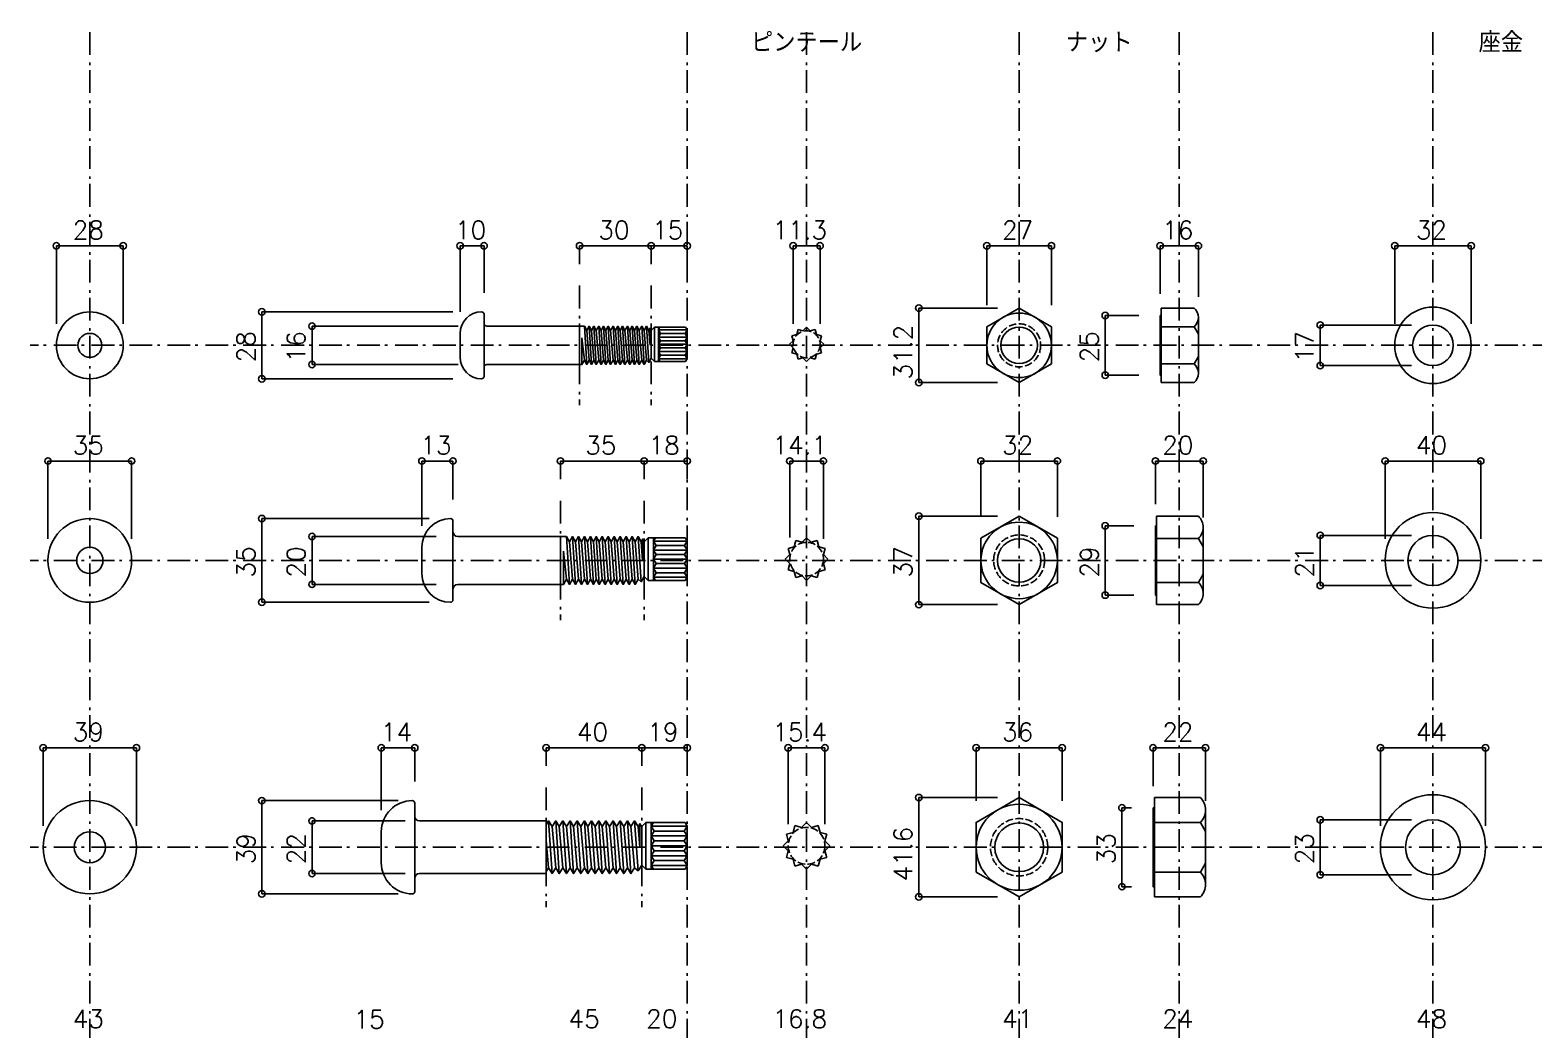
# Model space of a CAD drawing. Extents: x -653 to 601, y -564 to 284.
# Drawn here: x -635 to -6, y -134 to 284 of the extents above; entities that cross this region are included whole.
import ezdxf
from ezdxf.enums import TextEntityAlignment as Align

# ---------------------------------------------------------------- set-up
doc = ezdxf.new("R2010")
doc.units = 0
doc.header["$LTSCALE"] = 3
doc.header["$MEASUREMENT"] = 0
doc.linetypes.add('VECTORWORKS_DASH_01', pattern=[1.410767, 1.058075, -0.352692])
doc.linetypes.add('VECTORWORKS_DASH_06', pattern=[5.291538, 3.175, -1.058075, 0.352692, -0.705771])
doc.layers.add('____', color=7, linetype='CONTINUOUS')
doc.layers.add('____1', color=7, linetype='CONTINUOUS')
doc.styles.get("Standard").update_dxf_attribs({"font": 'txt', "bigfont": 'BIGFONT.SHX'})

# ---------------------------------------------------------------- blocks, each defined once
blk = doc.blocks.new('*G0')
at = {"layer": '____1', "color": 7}
blk.add_text('15', height=7.62, dxfattribs=at).set_placement((-339.14375, 331.025), align=Align.TOP_LEFT)
blk = doc.blocks.new('*G1')
at = {"layer": '____1', "color": 7}
blk.add_text('30', height=7.62, dxfattribs=at).set_placement((-361.64375, 331.025), align=Align.TOP_LEFT)
blk = doc.blocks.new('*G2')
at = {"layer": '____1', "color": 7}
blk.add_text('18', height=7.62, dxfattribs=at).set_placement((-340.64375, 241.025), align=Align.TOP_LEFT)
blk = doc.blocks.new('*G3')
at = {"layer": '____1', "color": 7}
blk.add_text('35', height=7.62, dxfattribs=at).set_placement((-367.14375, 241.025), align=Align.TOP_LEFT)
blk = doc.blocks.new('*G4')
at = {"layer": '____1', "color": 7}
blk.add_text('19', height=7.62, dxfattribs=at).set_placement((-341.14375, 121.025), align=Align.TOP_LEFT)
blk = doc.blocks.new('*G5')
at = {"layer": '____1', "color": 7}
blk.add_text('40', height=7.62, dxfattribs=at).set_placement((-370.64375, 121.025), align=Align.TOP_LEFT)
blk = doc.blocks.new('*G6')
at = {"layer": '____1', "color": 7}
blk.add_text('20', height=7.62, dxfattribs=at).set_placement((-341.64375, 1.025), align=Align.TOP_LEFT)
blk = doc.blocks.new('*G7')
at = {"layer": '____1', "color": 7}
blk.add_text('45', height=7.62, dxfattribs=at).set_placement((-374.14375, 1.025), align=Align.TOP_LEFT)
blk = doc.blocks.new('*G14')
at = {"layer": '____1', "color": 7}
blk.add_text('43', height=7.62, dxfattribs=at).set_placement((-581.64375, 1.025), align=Align.TOP_LEFT)
blk = doc.blocks.new('*G15')
at = {"layer": '____1', "color": 7}
blk.add_text('39', height=7.62, dxfattribs=at).set_placement((-581.64375, 121.025), align=Align.TOP_LEFT)
blk = doc.blocks.new('*G16')
at = {"layer": '____1', "color": 7}
blk.add_text('35', height=7.62, dxfattribs=at).set_placement((-581.64375, 241.025), align=Align.TOP_LEFT)
blk = doc.blocks.new('*G17')
at = {"layer": '____1', "color": 7}
blk.add_text('28', height=7.62, dxfattribs=at).set_placement((-581.64375, 331.025), align=Align.TOP_LEFT)
blk = doc.blocks.new('*G18')
at = {"layer": '____1', "color": 7}
blk.add_text('16', height=7.62, rotation=90, dxfattribs=at).set_placement((-491.925, 271.85625), align=Align.TOP_LEFT)
blk = doc.blocks.new('*G19')
at = {"layer": '____1', "color": 7}
blk.add_text('28', height=7.62, rotation=90, dxfattribs=at).set_placement((-512.925, 271.85625), align=Align.TOP_LEFT)
blk = doc.blocks.new('*G20')
at = {"layer": '____1', "color": 7}
blk.add_text('20', height=7.62, rotation=90, dxfattribs=at).set_placement((-491.925, 181.85625), align=Align.TOP_LEFT)
blk = doc.blocks.new('*G21')
at = {"layer": '____1', "color": 7}
blk.add_text('35', height=7.62, rotation=90, dxfattribs=at).set_placement((-512.925, 181.85625), align=Align.TOP_LEFT)
blk = doc.blocks.new('*G22')
at = {"layer": '____1', "color": 7}
blk.add_text('22', height=7.62, rotation=90, dxfattribs=at).set_placement((-491.925, 61.85625), align=Align.TOP_LEFT)
blk = doc.blocks.new('*G23')
at = {"layer": '____1', "color": 7}
blk.add_text('39', height=7.62, rotation=90, dxfattribs=at).set_placement((-512.925, 61.85625), align=Align.TOP_LEFT)
blk = doc.blocks.new('*G29')
at = {"layer": '____1', "color": 7}
blk.add_text('31.2', height=7.62, rotation=90, dxfattribs=at).set_placement((-237.925, 264.7125), align=Align.TOP_LEFT)
blk = doc.blocks.new('*G30')
at = {"layer": '____1', "color": 7}
blk.add_text('27', height=7.62, dxfattribs=at).set_placement((-192.67965, 331.025), align=Align.TOP_LEFT)
blk = doc.blocks.new('*G31')
at = {"layer": '____1', "color": 7}
blk.add_text('32', height=7.62, dxfattribs=at).set_placement((-192.67965, 241.025), align=Align.TOP_LEFT)
blk = doc.blocks.new('*G32')
at = {"layer": '____1', "color": 7}
blk.add_text('37', height=7.62, rotation=90, dxfattribs=at).set_placement((-237.925, 181.85625), align=Align.TOP_LEFT)
blk = doc.blocks.new('*G33')
at = {"layer": '____1', "color": 7}
blk.add_text('36', height=7.62, dxfattribs=at).set_placement((-192.67965, 121.025), align=Align.TOP_LEFT)
blk = doc.blocks.new('*G34')
at = {"layer": '____1', "color": 7}
blk.add_text('41.6', height=7.62, rotation=90, dxfattribs=at).set_placement((-237.925, 54.7125), align=Align.TOP_LEFT)
blk = doc.blocks.new('*G35')
at = {"layer": '____1', "color": 7}
blk.add_text('41', height=7.62, dxfattribs=at).set_placement((-192.67965, 1.025), align=Align.TOP_LEFT)
blk = doc.blocks.new('*G41')
at = {"layer": '____1', "color": 7}
blk.add_text('16', height=7.62, dxfattribs=at).set_placement((-125.65071, 331.025), align=Align.TOP_LEFT)
blk = doc.blocks.new('*G42')
at = {"layer": '____1', "color": 7}
blk.add_text('20', height=7.62, dxfattribs=at).set_placement((-125.64375, 241.025), align=Align.TOP_LEFT)
blk = doc.blocks.new('*G43')
at = {"layer": '____1', "color": 7}
blk.add_text('22', height=7.62, dxfattribs=at).set_placement((-125.64375, 121.025), align=Align.TOP_LEFT)
blk = doc.blocks.new('*G44')
at = {"layer": '____1', "color": 7}
blk.add_text('24', height=7.62, dxfattribs=at).set_placement((-125.64375, 1.025), align=Align.TOP_LEFT)
blk = doc.blocks.new('*G47')
at = {"layer": '____1', "color": 7}
blk.add_text('32', height=7.62, dxfattribs=at).set_placement((-19.47615, 331.025), align=Align.TOP_LEFT)
blk = doc.blocks.new('*G48')
at = {"layer": '____1', "color": 7}
blk.add_text('17', height=7.62, rotation=90, dxfattribs=at).set_placement((-69.925, 271.85625), align=Align.TOP_LEFT)
blk = doc.blocks.new('*G49')
at = {"layer": '____1', "color": 7}
blk.add_text('40', height=7.62, dxfattribs=at).set_placement((-19.47615, 241.025), align=Align.TOP_LEFT)
blk = doc.blocks.new('*G50')
at = {"layer": '____1', "color": 7}
blk.add_text('21', height=7.62, rotation=90, dxfattribs=at).set_placement((-69.925, 181.85625), align=Align.TOP_LEFT)
blk = doc.blocks.new('*G51')
at = {"layer": '____1', "color": 7}
blk.add_text('44', height=7.62, dxfattribs=at).set_placement((-19.47615, 121.025), align=Align.TOP_LEFT)
blk = doc.blocks.new('*G52')
at = {"layer": '____1', "color": 7}
blk.add_text('23', height=7.62, rotation=90, dxfattribs=at).set_placement((-69.925, 61.85625), align=Align.TOP_LEFT)
blk = doc.blocks.new('*G53')
at = {"layer": '____1', "color": 7}
blk.add_text('48', height=7.62, dxfattribs=at).set_placement((-19.47615, 1.025), align=Align.TOP_LEFT)
blk = doc.blocks.new('*G71')
at = {"layer": '____1', "color": 7}
blk.add_text('11.3', height=7.62, dxfattribs=at).set_placement((-288.7875, 331.025), align=Align.TOP_LEFT)
blk = doc.blocks.new('*G72')
at = {"layer": '____1', "color": 7}
blk.add_text('14.1', height=7.62, dxfattribs=at).set_placement((-288.79791, 241.025), align=Align.TOP_LEFT)
blk = doc.blocks.new('*G73')
at = {"layer": '____1', "color": 7}
blk.add_text('15.4', height=7.62, dxfattribs=at).set_placement((-288.7875, 121.025), align=Align.TOP_LEFT)
blk = doc.blocks.new('*G74')
at = {"layer": '____1', "color": 7}
blk.add_text('16.8', height=7.62, dxfattribs=at).set_placement((-288.7875, 1.025), align=Align.TOP_LEFT)
blk = doc.blocks.new('*G77')
at = {"layer": '____1', "color": 7}
blk.add_text('25', height=7.62, rotation=90, dxfattribs=at).set_placement((-159.925, 271.85625), align=Align.TOP_LEFT)
blk = doc.blocks.new('*G78')
at = {"layer": '____1', "color": 7}
blk.add_text('29', height=7.62, rotation=90, dxfattribs=at).set_placement((-159.925, 181.85625), align=Align.TOP_LEFT)
blk = doc.blocks.new('*G79')
at = {"layer": '____1', "color": 7}
blk.add_text('33', height=7.62, rotation=90, dxfattribs=at).set_placement((-152.925, 61.85625), align=Align.TOP_LEFT)
blk = doc.blocks.new('*G83')
at = {"layer": '____1', "color": 7}
blk.add_text('10', height=7.62, dxfattribs=at).set_placement((-421.64375, 331.025), align=Align.TOP_LEFT)
blk = doc.blocks.new('*G84')
at = {"layer": '____1', "color": 7}
blk.add_text('13', height=7.62, dxfattribs=at).set_placement((-436.14375, 241.025), align=Align.TOP_LEFT)
blk = doc.blocks.new('*G85')
at = {"layer": '____1', "color": 7}
blk.add_text('14', height=7.62, dxfattribs=at).set_placement((-452.64375, 121.025), align=Align.TOP_LEFT)
blk = doc.blocks.new('*G86')
at = {"layer": '____1', "color": 7}
blk.add_text('15', height=7.62, dxfattribs=at).set_placement((-464.14375, 0.825), align=Align.TOP_LEFT)

msp = doc.modelspace()

# ---------------------------------------------------------------- linework, layer by layer
at = {"layer": '____', "color": 6, "linetype": 'VECTORWORKS_DASH_06'}
for p, q in [((-610, 283), (-610, -487)), ((-360, 283), (-360, -487)), ((-310, 283), (-310, -487)), ((-221.0359, 283), (-221.0359, -487)), ((-154, 283), (-154, -487)), ((-47.8324, 283), (-47.8324, -487)), ((-405, 177), (-405, 127)), ((-375, 177), (-375, 127)), ((575, 152), (-635, 152)), ((-413, 87), (-413, 37)), ((-378, 87), (-378, 37)), ((575, 62), (-635, 62)), ((-419, -33), (-419, -83)), ((-379, -33), (-379, -83)), ((575, -58), (-635, -58))]:
    msp.add_line(p, q, dxfattribs=at)
at = {"layer": '____', "color": 7, "linetype": 'CONTINUOUS'}
for p, q in [((-445, 165), (-445, 139)), ((-161.6, 136.4), (-161.6, 167.6)), ((-161.6, 167.6), (-147.78979, 167.6)), ((-146, 163.70001), (-146, 140.3)), ((-445, 161.5), (-445, 142.5)), ((-445, 161.2), (-445, 142.8)), ((-405, 160), (-443.8, 160)), ((-405, 160), (-405, 144)), ((-375.5, 152), (-376, 158.26794)), ((-375.5, 159.13397), (-375.5, 152)), ((-375, 158.26794), (-373.671, 159.59694)), ((-375, 158.26794), (-375, 146.59809)), ((-360.63983, 159.59694), (-373.671, 159.59694)), ((-373.671, 159.59694), (-373.671, 145.26909)), ((-372, 145.26908), (-372, 159.59694)), ((-372, 158.48873), (-371.36017, 159.59694)), ((-371.12593, 156.9748), (-372, 158.48873)), ((-372, 158.48873), (-360, 158.48873)), ((-360.87407, 156.9748), (-360, 158.48873)), ((-360, 158.48873), (-360.63983, 159.59694)), ((-360, 158.48873), (-360, 146.37729)), ((-314.13611, 156.56911), (-313.58197, 158.63713)), ((-311.51394, 158.08301), (-313.58197, 158.63713)), ((-311.51392, 158.08301), (-310, 159.59694)), ((-311.51392, 158.08301), (-310, 159.59694)), ((-308.48608, 158.08301), (-310, 159.59694)), ((-308.48608, 158.08301), (-310, 159.59694)), ((-308.4861, 158.083), (-306.41807, 158.63713)), ((-305.86392, 156.5691), (-306.41807, 158.63713)), ((-161.6, 159.80001), (-147.78979, 159.80001)), ((-147.78979, 159.80001), (-146, 156.7)), ((-455, 147), (-455, 157)), ((-404, 144), (-404, 155.13397)), ((-404, 155.13397), (-403, 145.73206)), ((-372, 155.46087), (-371.12593, 156.9748)), ((-371.12593, 153.94694), (-372, 155.46087)), ((-372, 155.46087), (-360, 155.46087)), ((-372, 152.43301), (-371.12593, 153.94694)), ((-360, 152.43301), (-372, 152.43301)), ((-372, 152.43301), (-371.12593, 150.91908)), ((-371.12593, 156.9748), (-360.87407, 156.9748)), ((-360.87407, 153.94694), (-371.12593, 153.94694)), ((-360, 155.46087), (-360.87407, 156.9748)), ((-360.87407, 153.94694), (-360, 155.46087)), ((-360, 152.43301), (-360.87407, 153.94694)), ((-360.87407, 150.91908), (-360, 152.43301)), ((-315.65001, 153.94694), (-317.16394, 152.43302)), ((-315.65001, 150.9191), (-317.16394, 152.43302)), ((-314.13611, 156.5691), (-316.20415, 156.01495)), ((-315.65002, 153.94692), (-316.20415, 156.01495)), ((-305.86391, 156.56908), (-303.79589, 156.01495)), ((-304.35001, 153.94691), (-303.79589, 156.01495)), ((-304.35001, 153.94692), (-302.83608, 152.433)), ((-304.35001, 150.91908), (-302.83608, 152.433)), ((-375, 146.59809), (-373.67099, 145.26908)), ((-360.63983, 145.26908), (-373.67099, 145.26908)), ((-371.12593, 150.91908), (-372, 149.40515)), ((-372, 149.40515), (-360, 149.40515)), ((-372, 149.40515), (-371.12593, 147.89122)), ((-371.12593, 147.89122), (-372, 146.37729)), ((-372, 146.37729), (-371.403, 145.34325)), ((-372, 146.37729), (-360, 146.37729)), ((-360.87407, 150.91908), (-371.12593, 150.91908)), ((-371.12593, 147.89122), (-360.87407, 147.89122)), ((-360, 149.40515), (-360.87407, 150.91908)), ((-360.87407, 147.89122), (-360, 149.40515)), ((-360, 146.37729), (-360.87407, 147.89122)), ((-360, 146.37729), (-360.63983, 145.26908)), ((-315.65004, 150.91908), (-316.20416, 148.85105)), ((-314.13612, 148.29691), (-316.20416, 148.85105)), ((-314.13612, 148.29691), (-313.58199, 146.22887)), ((-311.51395, 146.783), (-313.58199, 146.22887)), ((-311.51394, 146.78301), (-310.00002, 145.26908)), ((-308.4861, 146.78301), (-310.00002, 145.26908)), ((-308.48611, 146.78298), (-306.41807, 146.22886)), ((-305.86394, 148.2969), (-306.41807, 146.22886)), ((-305.86392, 148.2969), (-303.79589, 148.85103)), ((-304.35002, 150.91907), (-303.79589, 148.85103)), ((-147.78979, 144.19999), (-146, 147.3)), ((-443.8, 144), (-405, 144)), ((-161.6, 144.19999), (-147.78979, 144.19999)), ((-147.78979, 136.4), (-161.6, 136.4)), ((-458, 78.5), (-458, 45.5)), ((-163.5, 43.5), (-163.5, 80.5)), ((-163.5, 80.5), (-146.02073, 80.5)), ((-144, 75.8688), (-144, 52.76239)), ((-458, 74), (-458, 50)), ((-456, 72), (-413, 72)), ((-378.625, 62), (-379.25, 69.83493)), ((-378.625, 70.91746), (-378.625, 62)), ((-378, 69.83492), (-376.3546, 71.48032)), ((-378, 69.83492), (-378, 55.24761)), ((-376.3546, 71.48032), (-360.79837, 71.48032)), ((-376.3546, 71.48032), (-376.3546, 53.6022)), ((-374, 71.48032), (-374, 53.6022)), ((-374, 70.0975), (-373.20163, 71.48032)), ((-372.90935, 68.20844), (-374, 70.0975)), ((-374, 70.0975), (-360, 70.0975)), ((-361.09065, 68.20844), (-360, 70.0975)), ((-360, 70.0975), (-360.79837, 71.48032)), ((-360, 70.0975), (-360, 54.98506)), ((-315.16098, 67.70223), (-314.46954, 70.28268)), ((-311.88907, 69.59126), (-314.46954, 70.28268)), ((-311.88905, 69.59126), (-310, 71.48032)), ((-311.88905, 69.59126), (-310, 71.48032)), ((-308.11095, 69.59126), (-310, 71.48032)), ((-308.11095, 69.59126), (-310, 71.48032)), ((-308.11097, 69.59125), (-305.53051, 70.28268)), ((-304.83905, 67.70222), (-305.53051, 70.28268)), ((-163.5, 71.2376), (-146.02073, 71.2376)), ((-146.02073, 71.2376), (-144, 67.73759)), ((-471, 56.5), (-471, 67.5)), ((-411.75, 52), (-411.75, 65.91746)), ((-411.75, 65.91746), (-410.5, 54.16507)), ((-374, 66.31938), (-372.90935, 68.20844)), ((-372.90935, 64.43032), (-374, 66.31938)), ((-374, 66.31938), (-360, 66.31938)), ((-374, 62.54126), (-372.90935, 64.43032)), ((-372.90935, 68.20844), (-361.09065, 68.20844)), ((-361.09065, 64.43032), (-372.90935, 64.43032)), ((-360, 66.31938), (-361.09065, 68.20844)), ((-361.09065, 64.43032), (-360, 66.31938)), ((-360, 62.54126), (-361.09065, 64.43032)), ((-317.05001, 64.43032), (-318.93907, 62.54127)), ((-315.16098, 67.70222), (-317.74146, 67.01076)), ((-317.05002, 64.4303), (-317.74146, 67.01076)), ((-304.83904, 67.7022), (-302.25859, 67.01076)), ((-302.95001, 64.43029), (-302.25859, 67.01076)), ((-302.95001, 64.4303), (-301.06095, 62.54125)), ((-360, 62.54126), (-374, 62.54127)), ((-374, 62.54127), (-372.90936, 60.65222)), ((-372.90936, 60.65222), (-374, 58.76318)), ((-374, 58.76318), (-360, 58.76318)), ((-374, 58.76318), (-372.90935, 56.87412)), ((-372.90935, 56.87412), (-374, 54.98506)), ((-361.09064, 60.65222), (-372.90936, 60.65222)), ((-372.90935, 56.87412), (-361.09065, 56.87412)), ((-360, 58.76318), (-361.09065, 56.87412)), ((-361.09065, 56.87412), (-360, 54.98506)), ((-360, 62.54127), (-361.09064, 60.65222)), ((-361.09064, 60.65222), (-360, 58.76318)), ((-317.05001, 60.65222), (-318.93907, 62.54127)), ((-317.05005, 60.6522), (-317.74147, 58.07173)), ((-315.161, 57.38029), (-317.74147, 58.07173)), ((-315.161, 57.38029), (-314.46956, 54.79981)), ((-304.83907, 57.38027), (-305.53051, 54.7998)), ((-304.83905, 57.38027), (-302.25859, 58.07171)), ((-302.95002, 60.65218), (-302.25859, 58.07171)), ((-302.95001, 60.6522), (-301.06095, 62.54125)), ((-456, 52), (-413, 52)), ((-378, 55.24761), (-376.35459, 53.6022)), ((-360.79839, 53.6022), (-376.35459, 53.6022)), ((-374, 54.98506), (-373.20161, 53.6022)), ((-374, 54.98506), (-360, 54.98506)), ((-360, 54.98506), (-360.79839, 53.6022)), ((-311.88909, 55.49125), (-314.46956, 54.79981)), ((-311.88907, 55.49126), (-310.00002, 53.6022)), ((-308.11097, 55.49126), (-310.00002, 53.6022)), ((-308.11098, 55.49122), (-305.53051, 54.7998)), ((-163.5, 52.76239), (-146.02073, 52.76239)), ((-146.02073, 52.76239), (-144, 56.2624)), ((-144, 52.76239), (-144, 48.1312)), ((-146.02073, 43.5), (-163.5, 43.5)), ((-164.4, -78.8), (-164.4, -37.2)), ((-164.4, -37.2), (-145.19393, -37.2)), ((-474, -39.5), (-474, -76.5)), ((-143, -42.40384), (-143, -73.69629)), ((-474, -45), (-474, -71)), ((-474, -47), (-474, -69)), ((-472, -47), (-419, -47)), ((-418, -46.99999), (-419, -48.58772)), ((-419, -47), (-419, -69)), ((-419, -47), (-419, -69)), ((-416.5, -68.99999), (-418, -46.99999)), ((-379.75, -58.00001), (-380.5, -49.3816)), ((-379.75, -48.19079), (-379.75, -58.00001)), ((-379, -49.38159), (-377.2598, -47.64139)), ((-377.2598, -47.64139), (-360.87201, -47.64139)), ((-377.2598, -47.64139), (-377.2598, -67.16785)), ((-375, -47.64139), (-375, -67.16785)), ((-375, -49.15175), (-374.12799, -47.64139)), ((-373.8088, -51.21497), (-375, -49.15175)), ((-375, -49.15175), (-360, -49.15175)), ((-361.1912, -51.21497), (-360, -49.15175)), ((-360, -49.15175), (-360.87201, -47.64139)), ((-360, -49.15175), (-360, -65.65749)), ((-315.63681, -51.76782), (-314.88162, -48.94945)), ((-312.06324, -49.70462), (-314.88162, -48.94945)), ((-312.06322, -49.70462), (-310, -47.64139)), ((-312.06322, -49.70462), (-310, -47.64139)), ((-307.93678, -49.70462), (-310, -47.64139)), ((-307.93678, -49.70462), (-310, -47.64139)), ((-307.9368, -49.70463), (-305.11843, -48.94945)), ((-304.36322, -51.76783), (-305.11843, -48.94945)), ((-164.4, -47.60769), (-145.19393, -47.60769)), ((-145.19393, -47.60769), (-143, -51.40769)), ((-488, -64.5), (-488, -51.5)), ((-418, -66.6184), (-419, -55.12719)), ((-375, -53.27819), (-373.8088, -51.21497)), ((-373.8088, -55.34141), (-375, -53.27819)), ((-375, -53.27819), (-360, -53.27819)), ((-375, -57.40462), (-373.8088, -55.34141)), ((-373.8088, -51.21497), (-361.1912, -51.21497)), ((-361.1912, -55.34141), (-373.8088, -55.34141)), ((-360, -53.27819), (-361.1912, -51.21497)), ((-361.1912, -55.34141), (-360, -53.27819)), ((-360, -57.40462), (-361.1912, -55.34141)), ((-317.70001, -55.34139), (-319.76324, -57.40461)), ((-315.63681, -51.76783), (-318.45521, -52.52304)), ((-317.70002, -55.34141), (-318.45521, -52.52304)), ((-304.36321, -51.76785), (-301.54484, -52.52304)), ((-302.30001, -55.34142), (-301.54484, -52.52304)), ((-302.30001, -55.34141), (-300.23678, -57.40463)), ((-360, -57.40462), (-375, -57.40462)), ((-375, -57.40462), (-373.8088, -59.46783)), ((-373.8088, -59.46783), (-375, -61.53105)), ((-375, -61.53105), (-373.8088, -63.59427)), ((-375, -61.53105), (-360, -61.53105)), ((-361.1912, -59.46783), (-373.8088, -59.46783)), ((-360, -57.40462), (-361.1912, -59.46783)), ((-361.1912, -59.46783), (-360, -61.53105)), ((-360, -61.53105), (-361.1912, -63.59427)), ((-317.70001, -59.46783), (-319.76324, -57.40461)), ((-317.70005, -59.46785), (-318.45522, -62.28623)), ((-315.63684, -63.04142), (-318.45522, -62.28623)), ((-304.36322, -63.04145), (-301.54484, -62.28626)), ((-302.30002, -59.46787), (-301.54484, -62.28626)), ((-302.30001, -59.46785), (-300.23678, -57.40463)), ((-472, -69), (-419, -69)), ((-419, -68.20613), (-418, -66.6184)), ((-418, -66.6184), (-416.5, -68.99999)), ((-379, -65.42763), (-377.25978, -67.16785)), ((-377.25978, -67.16785), (-360.87201, -67.16785)), ((-373.8088, -63.59427), (-375, -65.65749)), ((-375, -65.65749), (-374.12799, -67.16785)), ((-375, -65.65749), (-360, -65.65749)), ((-373.8088, -63.59427), (-361.1912, -63.59427)), ((-361.1912, -63.59427), (-360, -65.65749)), ((-360, -65.65749), (-360.87201, -67.16785)), ((-315.63684, -63.04142), (-314.88165, -65.85982)), ((-312.06326, -65.10463), (-314.88165, -65.85982)), ((-312.06324, -65.10462), (-310.00002, -67.16785)), ((-307.9368, -65.10462), (-310.00002, -67.16785)), ((-307.93681, -65.10466), (-305.11843, -65.85983)), ((-304.36324, -63.04145), (-305.11843, -65.85983)), ((-164.4, -68.3923), (-145.19393, -68.3923)), ((-145.19393, -68.3923), (-143, -64.5923)), ((-145.19393, -78.8), (-164.4, -78.8))]:
    msp.add_line(p, q, dxfattribs=at)
for points in [[(-221.0359, 167.6), (-221.0359, 167.6), (-207.5359, 159.80001), (-207.5359, 144.19999), (-221.0359, 136.4), (-234.5359, 144.19999), (-234.5359, 159.80001)], [(-405, 144), (-404, 144), (-403, 145.73206), (-402, 144), (-403, 160), (-405, 160)], [(-401, 145.73206), (-402, 158.26794), (-403, 160), (-402, 144)], [(-400, 144), (-401, 160), (-402, 158.26794), (-401, 145.73206)], [(-399, 145.73206), (-400, 158.26794), (-401, 160), (-400, 144)], [(-398, 144), (-399, 160), (-400, 158.26794), (-399, 145.73206)], [(-397, 145.73206), (-398, 158.26794), (-399, 160), (-398, 144)], [(-396, 144), (-397, 160), (-398, 158.26794), (-397, 145.73206)], [(-395, 145.73206), (-396, 158.26794), (-397, 160), (-396, 144)], [(-394, 144), (-395, 160), (-396, 158.26794), (-395, 145.73206)], [(-393, 145.73206), (-394, 158.26794), (-395, 160), (-394, 144)], [(-392, 144), (-393, 160), (-394, 158.26794), (-393, 145.73206)], [(-391, 145.73206), (-392, 158.26794), (-393, 160), (-392, 144)], [(-390, 144), (-391, 160), (-392, 158.26794), (-391, 145.73206)], [(-389, 145.73206), (-390, 158.26794), (-391, 160), (-390, 144)], [(-388, 144), (-389, 160), (-390, 158.26794), (-389, 145.73206)], [(-387, 145.73206), (-388, 158.26794), (-389, 160), (-388, 144)], [(-386, 144), (-387, 160), (-388, 158.26794), (-387, 145.73206)], [(-385, 145.73206), (-386, 158.26794), (-387, 160), (-386, 144)], [(-384, 144), (-385, 160), (-386, 158.26794), (-385, 145.73206)], [(-383, 145.73206), (-384, 158.26794), (-385, 160), (-384, 144)], [(-382, 144), (-383, 160), (-384, 158.26794), (-383, 145.73206)], [(-381, 145.73206), (-382, 158.26794), (-383, 160), (-382, 144)], [(-380, 144), (-381, 160), (-382, 158.26794), (-381, 145.73206)], [(-379, 145.73206), (-380, 158.26794), (-381, 160), (-380, 144)], [(-378, 144), (-379, 160), (-380, 158.26794), (-379, 145.73206)], [(-377, 145.73206), (-378, 158.26794), (-379, 160), (-378, 144)], [(-376, 144.86603), (-377, 160), (-378, 158.26794), (-377, 145.73206)], [(-375, 146.59809), (-375, 158.26794), (-375.5, 159.13397), (-376, 158.26794), (-377, 160), (-376, 144.86603)], [(-221.0359, 43.5), (-221.0359, 43.5), (-237.0359, 52.75), (-237.0359, 71.25), (-221.0359, 80.5), (-205.0359, 71.25), (-205.0359, 52.75)], [(-413, 52), (-411.75, 52), (-410.5, 54.16508), (-409.25, 52), (-410.5, 72), (-413, 72)], [(-408, 54.16507), (-409.25, 69.83492), (-410.5, 72), (-409.25, 52)], [(-406.75, 52), (-408, 72), (-409.25, 69.83492), (-408, 54.16507)], [(-405.5, 54.16507), (-406.75, 69.83492), (-408, 72), (-406.75, 52)], [(-404.25, 52), (-405.5, 72), (-406.75, 69.83492), (-405.5, 54.16507)], [(-403, 54.16507), (-404.25, 69.83492), (-405.5, 72), (-404.25, 52)], [(-401.75, 52), (-403, 72), (-404.25, 69.83492), (-403, 54.16507)], [(-400.5, 54.16507), (-401.75, 69.83492), (-403, 72), (-401.75, 52)], [(-399.25, 52), (-400.5, 72), (-401.75, 69.83492), (-400.5, 54.16507)], [(-398, 54.16507), (-399.25, 69.83492), (-400.5, 72), (-399.25, 52)], [(-396.75, 52), (-398, 72), (-399.25, 69.83492), (-398, 54.16507)], [(-395.5, 54.16507), (-396.75, 69.83492), (-398, 72), (-396.75, 52)], [(-394.25, 52), (-395.5, 72), (-396.75, 69.83492), (-395.5, 54.16507)], [(-393, 54.16507), (-394.25, 69.83492), (-395.5, 72), (-394.25, 52)], [(-391.75, 52), (-393, 72), (-394.25, 69.83492), (-393, 54.16507)], [(-390.5, 54.16507), (-391.75, 69.83492), (-393, 72), (-391.75, 52)], [(-389.25, 52), (-390.5, 72), (-391.75, 69.83492), (-390.5, 54.16507)], [(-388, 54.16507), (-389.25, 69.83492), (-390.5, 72), (-389.25, 52)], [(-386.75, 52), (-388, 72), (-389.25, 69.83492), (-388, 54.16507)], [(-385.5, 54.16507), (-386.75, 69.83492), (-388, 72), (-386.75, 52)], [(-384.25, 52), (-385.5, 72), (-386.75, 69.83492), (-385.5, 54.16507)], [(-383, 54.16507), (-384.25, 69.83492), (-385.5, 72), (-384.25, 52)], [(-381.75, 52), (-383, 72), (-384.25, 69.83492), (-383, 54.16507)], [(-380.5, 54.16507), (-381.75, 69.83492), (-383, 72), (-381.75, 52)], [(-379.25, 53.08254), (-380.5, 72), (-381.75, 69.83492), (-380.5, 54.16507)], [(-378, 55.24761), (-378, 69.83492), (-378.625, 70.91746), (-379.25, 69.83492), (-380.5, 72), (-379.25, 53.08254)], [(-221.0359, -37.21539), (-221.0359, -37.21539), (-203.0359, -47.60769), (-203.0359, -68.3923), (-221.0359, -78.7846), (-239.0359, -68.3923), (-239.0359, -47.60769)], [(-415, -66.6184), (-416.5, -49.38158), (-418, -46.99999), (-416.5, -68.99999)], [(-415, -66.6184), (-416.5, -49.38158), (-418, -46.99999), (-416.5, -68.99999)], [(-413.5, -68.99999), (-415, -46.99999), (-416.5, -49.38158), (-415, -66.6184)], [(-412, -66.6184), (-413.5, -49.38158), (-415, -46.99999), (-413.5, -68.99999)], [(-412, -66.6184), (-413.5, -49.38158), (-415, -46.99999), (-413.5, -68.99999)], [(-410.5, -68.99999), (-412, -46.99999), (-413.5, -49.38158), (-412, -66.6184)], [(-409, -66.6184), (-410.5, -49.38158), (-412, -46.99999), (-410.5, -68.99999)], [(-409, -66.6184), (-410.5, -49.38158), (-412, -46.99999), (-410.5, -68.99999)], [(-407.5, -68.99999), (-409, -46.99999), (-410.5, -49.38158), (-409, -66.6184)], [(-406, -66.6184), (-407.5, -49.38158), (-409, -46.99999), (-407.5, -68.99999)], [(-406, -66.6184), (-407.5, -49.38158), (-409, -46.99999), (-407.5, -68.99999)], [(-404.5, -68.99999), (-406, -46.99999), (-407.5, -49.38158), (-406, -66.6184)], [(-403, -66.6184), (-404.5, -49.38158), (-406, -46.99999), (-404.5, -68.99999)], [(-403, -66.6184), (-404.5, -49.38158), (-406, -46.99999), (-404.5, -68.99999)], [(-401.5, -68.99999), (-403, -46.99999), (-404.5, -49.38158), (-403, -66.6184)], [(-400, -66.6184), (-401.5, -49.38158), (-403, -46.99999), (-401.5, -68.99999)], [(-398.5, -68.99999), (-400, -46.99999), (-401.5, -49.38158), (-400, -66.6184)], [(-397, -66.6184), (-398.5, -49.38158), (-400, -46.99999), (-398.5, -68.99999)], [(-395.5, -68.99999), (-397, -46.99999), (-398.5, -49.38158), (-397, -66.6184)], [(-394, -66.6184), (-395.5, -49.38158), (-397, -46.99999), (-395.5, -68.99999)], [(-392.5, -68.99999), (-394, -46.99999), (-395.5, -49.38158), (-394, -66.6184)], [(-391, -66.6184), (-392.5, -49.38158), (-394, -46.99999), (-392.5, -68.99999)], [(-389.5, -68.99999), (-391, -46.99999), (-392.5, -49.38158), (-391, -66.6184)], [(-388, -66.6184), (-389.5, -49.38158), (-391, -46.99999), (-389.5, -68.99999)], [(-386.5, -68.99999), (-388, -46.99999), (-389.5, -49.38158), (-388, -66.6184)], [(-385, -66.6184), (-386.5, -49.38158), (-388, -46.99999), (-386.5, -68.99999)], [(-383.5, -68.99999), (-385, -46.99999), (-386.5, -49.38158), (-385, -66.6184)], [(-382, -66.6184), (-383.5, -49.38158), (-385, -46.99999), (-383.5, -68.99999)], [(-380.5, -67.80921), (-382, -46.99999), (-383.5, -49.38158), (-382, -66.6184)], [(-379, -65.42763), (-379, -49.38159), (-379.75, -48.19078), (-380.5, -49.38159), (-382, -47), (-380.5, -67.80922)]]:
    msp.add_lwpolyline(points, close=True, dxfattribs=at)
at = {"layer": '____', "color": 7, "linetype": 'CONTINUOUS', "flags": 128}
for points in [[(-162, 164.5), (-161.6, 164.5), (-161.6, 139.5), (-162, 139.5), (-162, 164.5)], [(-164, 76.5), (-163.5, 76.5), (-163.5, 47.5), (-164, 47.5), (-164, 76.5)], [(-165, -41.5), (-164.4, -41.5), (-164.4, -74.5), (-165, -74.5), (-165, -41.5)]]:
    msp.add_lwpolyline(points, close=True, dxfattribs=at)
at = {"layer": '____', "color": 7, "linetype": 'CONTINUOUS'}
for centre, radius in [((-610, 152), 14), ((-221.0359, 151.99999), 13.5), ((-47.8324, 152), 16), ((-221.0359, 151.99999), 7.65567), ((-47.8324, 152), 8.5), ((-47.8324, 62), 20), ((-610, 62), 17.5), ((-221.0359, 62), 16), ((-221.0359, 62), 9.06667), ((-47.8324, 62), 10.5), ((-47.8324, -58), 22), ((-610, -58), 19.5), ((-221.0359, -58), 18), ((-221.0359, -58), 10.2), ((-47.8324, -58), 11.5)]:
    msp.add_circle(centre, radius, dxfattribs=at)
at = {"layer": '____', "color": 7, "linetype": 'VECTORWORKS_DASH_01'}
for centre, radius in [((-310, 152.43302), 5.65), ((-221.0359, 151.99999), 9.00667), ((-221.0359, 62), 10.66667), ((-221.0359, -58), 12)]:
    msp.add_circle(centre, radius, dxfattribs=at)
at = {"layer": '____', "color": 6, "linetype": 'CONTINUOUS'}
for centre, radius in [((-610, 152), 5), ((-610, 62), 5.5), ((-610, -58), 6.5)]:
    msp.add_circle(centre, radius, dxfattribs=at)
at = {"layer": '____', "color": 4, "linetype": 'VECTORWORKS_DASH_01'}
for centre, radius in [((-310, 62.54127), 7.05), ((-310, -57.40461), 7.7)]:
    msp.add_circle(centre, radius, dxfattribs=at)
at = {"layer": '____', "color": 7, "linetype": 'CONTINUOUS'}
for centre, radius, start, end in [((-446, 157), 9, 90, 180), ((-446, 165), 1, 0, 90), ((-151.14399, 163.70001), 5.14399, 310.69722, 49.302707), ((-443.8, 161.2), 1.2, 180, 270), ((-446, 147), 9, 180, 270), ((-446, 139), 1, 270, 0), ((-443.8, 142.8), 1.2, 90, 180), ((-151.14399, 140.3), 5.14399, 310.69722, 49.302707), ((-459, 67.5), 12, 90, 180), ((-459, 78.5), 1, 0, 90), ((-150.31736, 75.8688), 6.31736, 312.853848, 47.146152), ((-456, 74), 2, 180, 270), ((-459, 56.5), 12, 180, 270), ((-456, 50), 2, 90, 180), ((-150.31735, 48.1312), 6.31735, 312.853781, 47.146157), ((-459, 45.5), 1, 270, 0), ((-150.26854, -42.40384), 7.26854, 314.279608, 45.720337), ((-475, -51.5), 13, 90, 180), ((-475, -39.5), 1, 0, 90), ((-472, -45), 2, 180, 270), ((-475, -64.5), 13, 180, 270), ((-472, -71), 2, 90, 180), ((-150.26627, -73.59615), 7.26696, 314.266795, 45.733205), ((-475, -76.5), 1, 270, 0)]:
    msp.add_arc(centre, radius, start, end, dxfattribs=at)
at = {"layer": '____1', "color": 4, "linetype": 'CONTINUOUS'}
for p, q in [((-624, 161), (-624, 193.6)), ((-624, 193.6), (-596, 193.6)), ((-596, 161), (-596, 193.6)), ((-455, 166), (-455, 193.6)), ((-455, 193.6), (-445, 193.6)), ((-445, 174), (-445, 193.6)), ((-405, 186), (-405, 193.6)), ((-405, 193.6), (-375, 193.6)), ((-375, 186), (-375, 193.6)), ((-375, 193.6), (-360, 193.6)), ((-375, 186), (-375, 193.6)), ((-360, 186), (-360, 193.6)), ((-315.63338, 161), (-315.63338, 193.6)), ((-315.63338, 193.6), (-304.36662, 193.6)), ((-304.36662, 161), (-304.36662, 193.6)), ((-234.5359, 168.80001), (-234.5359, 193.6)), ((-234.5359, 193.6), (-207.5359, 193.6)), ((-207.5359, 168.80001), (-207.5359, 193.6)), ((-162, 173.5), (-162, 193.6)), ((-162, 193.6), (-146.01391, 193.6)), ((-146.01391, 172.32196), (-146.01391, 193.6)), ((-63.8324, 161), (-63.8324, 193.6)), ((-63.8324, 193.6), (-31.8324, 193.6)), ((-31.8324, 161), (-31.8324, 193.6)), ((-458, 166), (-538, 166)), ((-538, 166), (-538, 138)), ((-230.0359, 167.6), (-263, 167.6)), ((-263, 167.6), (-263, 136.4)), ((-171, 164.5), (-185, 164.5)), ((-185, 164.5), (-185, 139.5)), ((-455.8, 160), (-517, 160)), ((-517, 160), (-517, 144)), ((-56.8324, 160.5), (-95, 160.5)), ((-95, 160.5), (-95, 143.5)), ((-455.8, 144), (-517, 144)), ((-171, 139.5), (-185, 139.5)), ((-56.8324, 143.5), (-95, 143.5)), ((-458, 138), (-538, 138)), ((-230.0359, 136.4), (-263, 136.4)), ((-627.5, 71), (-627.5, 103.6)), ((-627.5, 103.6), (-592.5, 103.6)), ((-592.5, 71), (-592.5, 103.6)), ((-471, 76.5), (-471, 103.6)), ((-471, 103.6), (-458, 103.6)), ((-458, 87.5), (-458, 103.6)), ((-413, 96), (-413, 103.6)), ((-413, 103.6), (-378, 103.6)), ((-378, 96), (-378, 103.6)), ((-378, 103.6), (-360, 103.6)), ((-378, 96), (-378, 103.6)), ((-360, 96), (-360, 103.6)), ((-317.05, 71.54127), (-317.05, 103.6)), ((-317.05, 103.6), (-302.97081, 103.6)), ((-302.97081, 71), (-302.97081, 103.6)), ((-237.0359, 80.2376), (-237.0359, 103.6)), ((-237.0359, 103.6), (-205.0359, 103.6)), ((-205.0359, 80.2376), (-205.0359, 103.6)), ((-164, 85.5), (-164, 103.6)), ((-164, 103.6), (-144, 103.6)), ((-144, 80), (-144, 103.6)), ((-67.8324, 71), (-67.8324, 103.6)), ((-67.8324, 103.6), (-27.8324, 103.6)), ((-27.8324, 71), (-27.8324, 103.6)), ((-468, 79.5), (-538, 79.5)), ((-538, 79.5), (-538, 44.5)), ((-230.0359, 80.5), (-263, 80.5)), ((-263, 80.5), (-263, 43.5)), ((-173, 76.5), (-185, 76.5)), ((-185, 76.5), (-185, 47.5)), ((-465, 72), (-517, 72)), ((-517, 72), (-517, 52)), ((-56.8324, 72.5), (-95, 72.5)), ((-95, 72.5), (-95, 51.5)), ((-465, 52), (-517, 52)), ((-56.8324, 51.5), (-95, 51.5)), ((-468, 44.5), (-538, 44.5)), ((-173, 47.5), (-185, 47.5)), ((-230.0359, 43.5), (-263, 43.5)), ((-629.5, -49), (-629.5, -16.4)), ((-629.5, -16.4), (-590.5, -16.4)), ((-590.5, -49), (-590.5, -16.4)), ((-488, -42.5), (-488, -16.4)), ((-488, -16.4), (-474, -16.4)), ((-474, -30.5), (-474, -16.4)), ((-419, -24), (-419, -16.4)), ((-419, -16.4), (-379, -16.4)), ((-379, -24), (-379, -16.4)), ((-379, -16.4), (-360, -16.4)), ((-379, -24), (-379, -16.4)), ((-360, -24), (-360, -16.4)), ((-317.7, -48.40461), (-317.7, -16.4)), ((-317.7, -16.4), (-302.3, -16.4)), ((-302.3, -48.40461), (-302.3, -16.4)), ((-239.0359, -38.60769), (-239.0359, -16.4)), ((-239.0359, -16.4), (-203.0359, -16.4)), ((-203.0359, -38.60769), (-203.0359, -16.4)), ((-165, -32.5), (-165, -16.4)), ((-165, -16.4), (-143, -16.4)), ((-143, -38.60769), (-143, -16.4)), ((-69.8324, -49), (-69.8324, -16.4)), ((-69.8324, -16.4), (-25.8324, -16.4)), ((-25.8324, -49), (-25.8324, -16.4)), ((-230.0359, -37.21539), (-263, -37.21539)), ((-263, -37.21539), (-263, -78.7846)), ((-481, -38.5), (-538, -38.5)), ((-538, -38.5), (-538, -77.5)), ((-174, -41.5), (-178, -41.5)), ((-178, -41.5), (-178, -74.5)), ((-478, -47), (-517, -47)), ((-517, -47), (-517, -69)), ((-56.8324, -46.5), (-95, -46.5)), ((-95, -46.5), (-95, -69.5)), ((-478, -69), (-517, -69)), ((-174, -74.5), (-178, -74.5)), ((-56.8324, -69.5), (-95, -69.5)), ((-481, -77.5), (-538, -77.5)), ((-230.0359, -78.7846), (-263, -78.7846))]:
    msp.add_line(p, q, dxfattribs=at)
at = {"layer": '____1', "color": 4}
for centre in [(-624, 193.6), (-596, 193.6), (-455, 193.6), (-445, 193.6), (-405, 193.6), (-375, 193.6), (-375, 193.6), (-360, 193.6), (-315.63338, 193.6), (-304.36662, 193.6), (-234.5359, 193.6), (-207.5359, 193.6), (-162, 193.6), (-146.01391, 193.6), (-63.8324, 193.6), (-31.8324, 193.6), (-538, 166), (-263, 167.6), (-185, 164.5), (-517, 160), (-95, 160.5), (-517, 144), (-95, 143.5), (-538, 138), (-185, 139.5), (-263, 136.4), (-627.5, 103.6), (-592.5, 103.6), (-471, 103.6), (-458, 103.6), (-413, 103.6), (-378, 103.6), (-378, 103.6), (-360, 103.6), (-317.05, 103.6), (-302.97081, 103.6), (-237.0359, 103.6), (-205.0359, 103.6), (-164, 103.6), (-144, 103.6), (-67.8324, 103.6), (-27.8324, 103.6), (-263, 80.5), (-538, 79.5), (-185, 76.5), (-517, 72), (-95, 72.5), (-517, 52), (-95, 51.5), (-538, 44.5), (-263, 43.5), (-185, 47.5), (-629.5, -16.4), (-590.5, -16.4), (-488, -16.4), (-474, -16.4), (-419, -16.4), (-379, -16.4), (-379, -16.4), (-360, -16.4), (-317.7, -16.4), (-302.3, -16.4), (-239.0359, -16.4), (-203.0359, -16.4), (-165, -16.4), (-143, -16.4), (-69.8324, -16.4), (-25.8324, -16.4), (-538, -38.5), (-263, -37.21539), (-178, -41.5), (-517, -47), (-95, -46.5), (-517, -69), (-95, -69.5), (-178, -74.5), (-538, -77.5), (-263, -78.7846)]:
    msp.add_circle(centre, 1.35108, dxfattribs=at)

# ---------------------------------------------------------------- block references
at = {"layer": '____1'}
for name in ['*G17', '*G83', '*G1', '*G0', '*G71', '*G30', '*G41', '*G47', '*G29', '*G19', '*G18', '*G77', '*G48', '*G16', '*G84', '*G3', '*G2', '*G72', '*G31', '*G42', '*G49', '*G21', '*G20', '*G32', '*G78', '*G50', '*G15', '*G85', '*G5', '*G4', '*G73', '*G33', '*G43', '*G51', '*G23', '*G22', '*G34', '*G79', '*G52', '*G14', '*G86', '*G7', '*G6', '*G74', '*G35', '*G44', '*G53']:
    msp.add_blockref(name, (-35.5, -127), dxfattribs=at)

# ---------------------------------------------------------------- texts
at = {"layer": '____', "color": 7}
for s, p in [('ピンテール', (-310, 283)), ('座金', (-19.4162, 283)), ('ナット', (-187.51795, 283))]:
    msp.add_text(s, height=8.46666, dxfattribs=at).set_placement(p, align=Align.TOP_CENTER)

doc.saveas('drawing.dxf')
